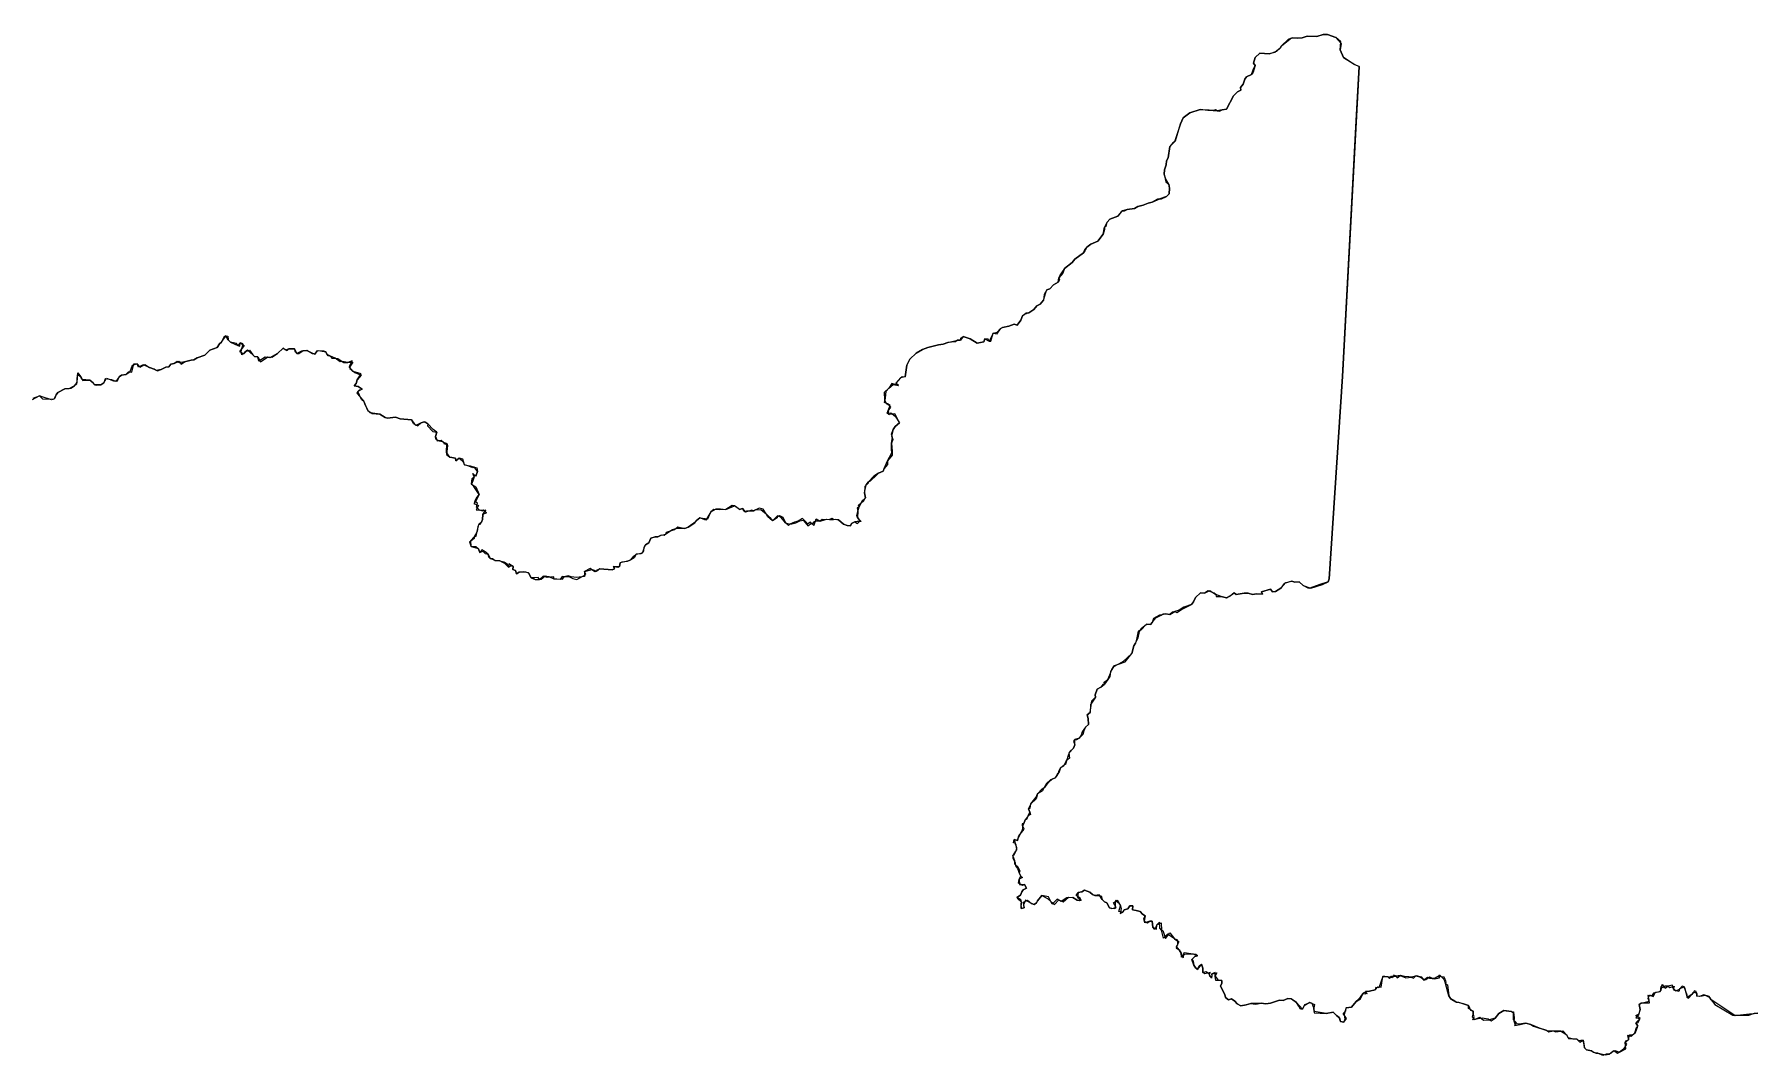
# Model space of a CAD drawing. Extents: x -74 to -34.8, y -33.8 to 5.3.
# Drawn here: x -54.734 to -53.365, y -18.04 to -17.228 of the extents above; entities that cross this region are included whole.
import ezdxf

# ---------------------------------------------------------------- set-up
doc = ezdxf.new("R2010")
doc.units = 0
doc.header["$LTSCALE"] = 2
doc.layers.add('UFEBRASIL', color=7, linetype='Continuous')

msp = doc.modelspace()

# ---------------------------------------------------------------- linework, layer by layer
at = {"layer": 'UFEBRASIL'}
for points in [[(-53.3629, -18.0067), (-53.3657, -18.007), (-53.3703, -18.0084), (-53.3759, -18.0085), (-53.3808, -18.0088), (-53.3834, -18.0069), (-53.3971, -17.9979), (-53.4, -17.9961), (-53.4014, -17.9934), (-53.4057, -17.992), (-53.4091, -17.9933), (-53.4113, -17.9932), (-53.4113, -17.9911), (-53.4139, -17.99), (-53.4154, -17.9918), (-53.419, -17.9942), (-53.4189, -17.9924), (-53.4213, -17.9858), (-53.4231, -17.9852), (-53.425, -17.9877), (-53.4256, -17.9893), (-53.428, -17.9888), (-53.4305, -17.9866), (-53.4307, -17.9843), (-53.4345, -17.9853), (-53.4364, -17.9851), (-53.4383, -17.9866), (-53.44, -17.9855), (-53.4406, -17.9893), (-53.4422, -17.99), (-53.4459, -17.9907), (-53.4475, -17.9931), (-53.4503, -17.9926), (-53.4496, -17.9962), (-53.4492, -17.9988), (-53.4555, -17.9986), (-53.4573, -17.9997), (-53.4565, -18.0038), (-53.458, -18.0087), (-53.46, -18.0105), (-53.4565, -18.0108), (-53.4599, -18.0143), (-53.4583, -18.0169), (-53.4596, -18.0184), (-53.4609, -18.0226), (-53.4637, -18.0252), (-53.4664, -18.0244), (-53.4658, -18.0278), (-53.4683, -18.0301), (-53.4673, -18.0314), (-53.4698, -18.0354), (-53.4728, -18.0376), (-53.4744, -18.0388), (-53.4774, -18.0366), (-53.4794, -18.0386), (-53.4811, -18.0393), (-53.4836, -18.0392), (-53.4861, -18.0404), (-53.4902, -18.0384), (-53.4915, -18.0384), (-53.4938, -18.0376), (-53.4952, -18.0366), (-53.4991, -18.0359), (-53.5006, -18.0343), (-53.5011, -18.0318), (-53.5019, -18.0281), (-53.5055, -18.0286), (-53.5069, -18.0274), (-53.5105, -18.0271), (-53.5138, -18.0263), (-53.5147, -18.0242), (-53.5197, -18.0209), (-53.5244, -18.021), (-53.5272, -18.021), (-53.5302, -18.0209), (-53.5308, -18.0205), (-53.5366, -18.0186), (-53.5429, -18.016), (-53.5433, -18.0158), (-53.5475, -18.0146), (-53.5527, -18.0154), (-53.5538, -18.0151), (-53.556, -18.0155), (-53.5567, -18.0131), (-53.5564, -18.0107), (-53.5566, -18.0075), (-53.5587, -18.0054), (-53.565, -18.0046), (-53.569, -18.0069), (-53.5719, -18.0107), (-53.5765, -18.0119), (-53.5774, -18.0115), (-53.5821, -18.0107), (-53.5854, -18.0111), (-53.5879, -18.0116), (-53.5897, -18.0119), (-53.5886, -18.0097), (-53.5893, -18.0073), (-53.5892, -18.005), (-53.5929, -18.003), (-53.5931, -18.0006), (-53.5971, -17.9992), (-53.6027, -17.998), (-53.6038, -17.997), (-53.6072, -17.9952), (-53.6087, -17.9929), (-53.6112, -17.983), (-53.6109, -17.9817), (-53.6125, -17.978), (-53.6168, -17.9775), (-53.6162, -17.9787), (-53.6202, -17.9797), (-53.6237, -17.9791), (-53.6257, -17.9783), (-53.6285, -17.9804), (-53.6298, -17.979), (-53.6318, -17.9781), (-53.6349, -17.9771), (-53.6386, -17.978), (-53.6406, -17.9777), (-53.644, -17.9776), (-53.6472, -17.9767), (-53.6473, -17.9766), (-53.6505, -17.9773), (-53.6524, -17.9765), (-53.6535, -17.9786), (-53.6573, -17.9778), (-53.6595, -17.9774), (-53.6612, -17.9775), (-53.6644, -17.9866), (-53.6667, -17.9863), (-53.6673, -17.9882), (-53.6717, -17.9891), (-53.6749, -17.9893), (-53.6749, -17.9915), (-53.6773, -17.9913), (-53.6805, -17.9958), (-53.6824, -17.9975), (-53.686, -18.002), (-53.6904, -18.0025), (-53.6914, -18.0057), (-53.6919, -18.0081), (-53.6915, -18.0114), (-53.6922, -18.0137), (-53.6948, -18.0133), (-53.6959, -18.0102), (-53.6981, -18.0085), (-53.7006, -18.0058), (-53.7064, -18.0069), (-53.7158, -18.0054), (-53.7162, -18.0023), (-53.7173, -17.999), (-53.7193, -17.9981), (-53.7239, -18.0009), (-53.7251, -18.0035), (-53.7268, -18.0035), (-53.7281, -18.0012), (-53.7299, -17.9981), (-53.7341, -17.9953), (-53.7367, -17.9949), (-53.7404, -17.9966), (-53.7435, -17.9962), (-53.7506, -17.9986), (-53.7544, -17.9992), (-53.7579, -17.9987), (-53.7641, -17.9991), (-53.7662, -17.9991), (-53.7698, -18.0001), (-53.7742, -18.0008), (-53.7771, -17.9992), (-53.779, -17.997), (-53.7817, -17.9953), (-53.7839, -17.996), (-53.7865, -17.9941), (-53.7868, -17.9918), (-53.7882, -17.9893), (-53.7903, -17.9848), (-53.7892, -17.9831), (-53.7893, -17.9808), (-53.794, -17.9807), (-53.7945, -17.9773), (-53.7947, -17.9743), (-53.7972, -17.9755), (-53.7975, -17.9788), (-53.7996, -17.9752), (-53.7982, -17.9742), (-53.8027, -17.9754), (-53.8044, -17.9742), (-53.8043, -17.971), (-53.8055, -17.9676), (-53.8078, -17.9705), (-53.8086, -17.9722), (-53.8101, -17.9709), (-53.8117, -17.9684), (-53.8132, -17.964), (-53.8107, -17.9615), (-53.8087, -17.961), (-53.8101, -17.9601), (-53.8141, -17.9597), (-53.8191, -17.9601), (-53.8215, -17.9621), (-53.8216, -17.9589), (-53.8232, -17.9564), (-53.8254, -17.9536), (-53.8243, -17.9522), (-53.8242, -17.9487), (-53.827, -17.9476), (-53.8324, -17.9439), (-53.8356, -17.9469), (-53.8374, -17.9406), (-53.8385, -17.939), (-53.8389, -17.9342), (-53.8409, -17.9365), (-53.8427, -17.94), (-53.8442, -17.9382), (-53.8447, -17.9336), (-53.8467, -17.9336), (-53.8505, -17.9347), (-53.8513, -17.9317), (-53.8504, -17.9292), (-53.8524, -17.9278), (-53.8542, -17.9258), (-53.8575, -17.9249), (-53.8605, -17.9246), (-53.8601, -17.9212), (-53.8626, -17.9213), (-53.864, -17.9237), (-53.8671, -17.9245), (-53.868, -17.9263), (-53.8713, -17.9259), (-53.8699, -17.9214), (-53.8707, -17.9197), (-53.8739, -17.9171), (-53.8741, -17.9202), (-53.8745, -17.9236), (-53.8769, -17.9235), (-53.8788, -17.9228), (-53.8809, -17.919), (-53.8827, -17.9181), (-53.8845, -17.9163), (-53.887, -17.9125), (-53.8903, -17.9132), (-53.8922, -17.9122), (-53.8942, -17.9105), (-53.8986, -17.9088), (-53.9007, -17.9102), (-53.9037, -17.9108), (-53.9041, -17.9144), (-53.9013, -17.9168), (-53.9025, -17.9173), (-53.9045, -17.9167), (-53.9078, -17.9146), (-53.9127, -17.9149), (-53.9171, -17.9179), (-53.9202, -17.916), (-53.9242, -17.92), (-53.9254, -17.9179), (-53.9272, -17.9142), (-53.9324, -17.9132), (-53.9359, -17.9172), (-53.9367, -17.919), (-53.9386, -17.9201), (-53.9407, -17.9193), (-53.9456, -17.9168), (-53.9472, -17.9204), (-53.9465, -17.9228), (-53.9489, -17.9234), (-53.9487, -17.9184), (-53.9491, -17.9166), (-53.9523, -17.9147), (-53.9496, -17.9129), (-53.9484, -17.9101), (-53.9474, -17.9085), (-53.9447, -17.9073), (-53.9462, -17.9043), (-53.9479, -17.9051), (-53.9511, -17.9032), (-53.9506, -17.9002), (-53.9493, -17.8977), (-53.9506, -17.8951), (-53.9497, -17.894), (-53.9513, -17.8906), (-53.9541, -17.8882), (-53.9541, -17.8855), (-53.9557, -17.8813), (-53.9544, -17.8806), (-53.9526, -17.8767), (-53.9523, -17.8752), (-53.9538, -17.8715), (-53.955, -17.8712), (-53.9544, -17.8686), (-53.9518, -17.8692), (-53.9508, -17.8655), (-53.9467, -17.8604), (-53.9476, -17.858), (-53.9468, -17.8557), (-53.9457, -17.853), (-53.9442, -17.8519), (-53.9435, -17.8498), (-53.942, -17.8469), (-53.943, -17.8442), (-53.9419, -17.8435), (-53.9412, -17.8402), (-53.937, -17.8348), (-53.9359, -17.8321), (-53.9325, -17.8284), (-53.9297, -17.8264), (-53.9272, -17.8233), (-53.9244, -17.8206), (-53.922, -17.8195), (-53.9208, -17.8184), (-53.919, -17.8156), (-53.919, -17.8142), (-53.9177, -17.8114), (-53.9148, -17.8091), (-53.9132, -17.808), (-53.9123, -17.8048), (-53.9115, -17.8023), (-53.9103, -17.7985), (-53.9074, -17.7959), (-53.9063, -17.7931), (-53.9063, -17.789), (-53.9047, -17.7889), (-53.9028, -17.788), (-53.8997, -17.7847), (-53.8988, -17.7817), (-53.8977, -17.7792), (-53.8955, -17.777), (-53.8956, -17.7723), (-53.8965, -17.7693), (-53.894, -17.7674), (-53.8929, -17.7602), (-53.8927, -17.7583), (-53.8897, -17.7554), (-53.89, -17.7534), (-53.8884, -17.749), (-53.8856, -17.7473), (-53.8827, -17.7449), (-53.8828, -17.7435), (-53.8799, -17.7413), (-53.8785, -17.7376), (-53.8769, -17.7333), (-53.8754, -17.7312), (-53.8748, -17.73), (-53.8716, -17.7291), (-53.8663, -17.7272), (-53.8609, -17.7207), (-53.8594, -17.7146), (-53.858, -17.7123), (-53.8558, -17.708), (-53.8547, -17.703), (-53.8535, -17.7008), (-53.8493, -17.6973), (-53.846, -17.6976), (-53.8448, -17.6959), (-53.8419, -17.6922), (-53.8376, -17.69), (-53.8361, -17.689), (-53.834, -17.6889), (-53.8307, -17.6895), (-53.8268, -17.6873), (-53.8251, -17.688), (-53.8213, -17.6856), (-53.8178, -17.6837), (-53.8134, -17.6815), (-53.8119, -17.6796), (-53.8102, -17.6761), (-53.8063, -17.6724), (-53.803, -17.6727), (-53.7988, -17.6705), (-53.7941, -17.6737), (-53.7938, -17.6752), (-53.7897, -17.6752), (-53.7855, -17.6764), (-53.7817, -17.6739), (-53.7795, -17.6724), (-53.7778, -17.6736), (-53.7716, -17.6725), (-53.7684, -17.6725), (-53.765, -17.6737), (-53.7618, -17.6732), (-53.757, -17.6735), (-53.7578, -17.6714), (-53.7505, -17.6694), (-53.749, -17.6715), (-53.7467, -17.6713), (-53.7424, -17.6686), (-53.7384, -17.6642), (-53.7337, -17.663), (-53.7312, -17.6639), (-53.7278, -17.6636), (-53.7245, -17.6665), (-53.7185, -17.6686), (-53.7093, -17.6656), (-53.7046, -17.6635), (-53.7039, -17.6613), (-53.6934, -17.5002), (-53.6821, -17.2918), (-53.6801, -17.2536), (-53.684, -17.252), (-53.6925, -17.2465), (-53.6951, -17.2404), (-53.6945, -17.234), (-53.6985, -17.2307), (-53.7051, -17.2282), (-53.7087, -17.2282), (-53.7137, -17.2298), (-53.7213, -17.2295), (-53.7255, -17.2308), (-53.7292, -17.2312), (-53.7332, -17.2309), (-53.7365, -17.2322), (-53.7417, -17.2372), (-53.7429, -17.2391), (-53.747, -17.2426), (-53.7516, -17.2436), (-53.7591, -17.2431), (-53.7628, -17.2466), (-53.764, -17.2511), (-53.7627, -17.2529), (-53.7643, -17.2583), (-53.7657, -17.2601), (-53.7696, -17.2619), (-53.7711, -17.2637), (-53.7722, -17.2676), (-53.7745, -17.2705), (-53.7741, -17.2726), (-53.7767, -17.2738), (-53.7799, -17.2771), (-53.7857, -17.2875), (-53.789, -17.2882), (-53.793, -17.2889), (-53.7944, -17.2882), (-53.7963, -17.2886), (-53.8005, -17.2887), (-53.8066, -17.288), (-53.8147, -17.2904), (-53.8201, -17.2946), (-53.8221, -17.2992), (-53.827, -17.3137), (-53.8284, -17.3145), (-53.8307, -17.3173), (-53.8319, -17.3264), (-53.8333, -17.3286), (-53.8337, -17.332), (-53.835, -17.3358), (-53.8352, -17.3392), (-53.8338, -17.3453), (-53.8315, -17.3472), (-53.831, -17.3504), (-53.8313, -17.355), (-53.8333, -17.3571), (-53.8387, -17.3588), (-53.8404, -17.3591), (-53.8447, -17.3617), (-53.848, -17.3624), (-53.8518, -17.3641), (-53.8561, -17.365), (-53.8589, -17.3666), (-53.8647, -17.3673), (-53.8684, -17.3684), (-53.8694, -17.3692), (-53.872, -17.3727), (-53.8784, -17.3752), (-53.8806, -17.3776), (-53.8827, -17.3816), (-53.8827, -17.3834), (-53.8836, -17.3871), (-53.888, -17.3926), (-53.8935, -17.395), (-53.8967, -17.3973), (-53.8982, -17.4002), (-53.8994, -17.402), (-53.9063, -17.407), (-53.9085, -17.4095), (-53.9146, -17.4144), (-53.9158, -17.418), (-53.9189, -17.4218), (-53.9184, -17.4233), (-53.9195, -17.4252), (-53.9232, -17.4274), (-53.9261, -17.4306), (-53.9286, -17.4312), (-53.9306, -17.4349), (-53.9311, -17.4395), (-53.9338, -17.4426), (-53.9366, -17.444), (-53.939, -17.447), (-53.9429, -17.4495), (-53.9459, -17.4506), (-53.9479, -17.4521), (-53.9493, -17.4554), (-53.9522, -17.4593), (-53.9545, -17.4586), (-53.9589, -17.4603), (-53.9639, -17.4613), (-53.9658, -17.4624), (-53.9685, -17.4665), (-53.9713, -17.4658), (-53.9745, -17.4722), (-53.9753, -17.4706), (-53.9778, -17.4703), (-53.9788, -17.4728), (-53.9841, -17.4738), (-53.9895, -17.4702), (-53.995, -17.4684), (-53.9972, -17.4714), (-53.9997, -17.4713), (-54.0011, -17.4726), (-54.0074, -17.4732), (-54.0109, -17.4745), (-54.0147, -17.475), (-54.0233, -17.4771), (-54.0274, -17.4788), (-54.0325, -17.4818), (-54.0376, -17.4864), (-54.0399, -17.4913), (-54.0412, -17.5005), (-54.045, -17.5013), (-54.0487, -17.5055), (-54.0466, -17.5074), (-54.052, -17.5057), (-54.0542, -17.5094), (-54.0581, -17.5131), (-54.0576, -17.5188), (-54.0565, -17.5217), (-54.0546, -17.5229), (-54.053, -17.5246), (-54.0549, -17.5273), (-54.0542, -17.5304), (-54.0528, -17.5291), (-54.0491, -17.5318), (-54.0459, -17.5372), (-54.0492, -17.5401), (-54.0508, -17.5425), (-54.0522, -17.5475), (-54.0512, -17.5503), (-54.0522, -17.5532), (-54.0515, -17.5599), (-54.0516, -17.5628), (-54.0552, -17.5672), (-54.0553, -17.5703), (-54.0579, -17.5735), (-54.0589, -17.5756), (-54.0624, -17.5771), (-54.0662, -17.5795), (-54.0705, -17.584), (-54.0707, -17.5852), (-54.0733, -17.5878), (-54.0735, -17.5928), (-54.0727, -17.5968), (-54.0758, -17.5993), (-54.0778, -17.6039), (-54.0794, -17.6047), (-54.0788, -17.6075), (-54.0791, -17.6123), (-54.0782, -17.6137), (-54.0764, -17.6157), (-54.0794, -17.6157), (-54.0814, -17.6159), (-54.0839, -17.6172), (-54.0847, -17.619), (-54.0875, -17.6187), (-54.0902, -17.6177), (-54.0942, -17.6143), (-54.0982, -17.6141), (-54.0995, -17.6131), (-54.1015, -17.6141), (-54.1054, -17.6142), (-54.1072, -17.6141), (-54.1088, -17.6152), (-54.1125, -17.6153), (-54.1143, -17.616), (-54.1155, -17.6181), (-54.1167, -17.616), (-54.1194, -17.6181), (-54.1195, -17.6166), (-54.1229, -17.6132), (-54.1263, -17.6153), (-54.1293, -17.616), (-54.1331, -17.6176), (-54.1342, -17.6187), (-54.1365, -17.6166), (-54.14, -17.6125), (-54.1428, -17.6111), (-54.1431, -17.6127), (-54.1467, -17.615), (-54.1507, -17.6116), (-54.1519, -17.6095), (-54.1542, -17.6059), (-54.1574, -17.605), (-54.162, -17.6072), (-54.1634, -17.6065), (-54.1682, -17.6082), (-54.1697, -17.6074), (-54.1707, -17.6052), (-54.1732, -17.606), (-54.177, -17.6031), (-54.1788, -17.6029), (-54.184, -17.6061), (-54.1891, -17.6064), (-54.1934, -17.6061), (-54.1958, -17.608), (-54.1998, -17.6146), (-54.2047, -17.6128), (-54.2074, -17.6148), (-54.2103, -17.6175), (-54.214, -17.6202), (-54.2167, -17.6212), (-54.2232, -17.6211), (-54.2263, -17.6221), (-54.2317, -17.6257), (-54.2329, -17.6268), (-54.2353, -17.6265), (-54.238, -17.6278), (-54.2401, -17.6279), (-54.2437, -17.6289), (-54.2453, -17.6325), (-54.2478, -17.6342), (-54.249, -17.636), (-54.2504, -17.6405), (-54.2517, -17.6412), (-54.2552, -17.6415), (-54.2568, -17.6445), (-54.2595, -17.646), (-54.2623, -17.6472), (-54.2681, -17.6484), (-54.2686, -17.6513), (-54.2699, -17.6521), (-54.2737, -17.6515), (-54.2726, -17.6533), (-54.2745, -17.654), (-54.2843, -17.6533), (-54.2865, -17.6552), (-54.2883, -17.6557), (-54.292, -17.653), (-54.2963, -17.6554), (-54.2965, -17.6592), (-54.3028, -17.66), (-54.3071, -17.6597), (-54.3093, -17.6588), (-54.3127, -17.6595), (-54.3141, -17.6593), (-54.3157, -17.6616), (-54.3209, -17.6611), (-54.3209, -17.6595), (-54.3262, -17.66), (-54.3294, -17.6591), (-54.3322, -17.6617), (-54.3332, -17.6602), (-54.336, -17.6605), (-54.3388, -17.6605), (-54.3409, -17.6565), (-54.345, -17.6557), (-54.3484, -17.656), (-54.3506, -17.6571), (-54.3514, -17.6545), (-54.3535, -17.6537), (-54.3531, -17.6514), (-54.3565, -17.6492), (-54.3569, -17.6518), (-54.3598, -17.6491), (-54.3619, -17.6479), (-54.3637, -17.647), (-54.3676, -17.6466), (-54.3716, -17.6451), (-54.3725, -17.644), (-54.3731, -17.6417), (-54.3754, -17.6397), (-54.3781, -17.6382), (-54.3796, -17.6402), (-54.3808, -17.6373), (-54.3845, -17.6362), (-54.3867, -17.6354), (-54.3868, -17.6307), (-54.3842, -17.6277), (-54.3827, -17.6273), (-54.3817, -17.6235), (-54.3804, -17.6181), (-54.3794, -17.6177), (-54.3784, -17.616), (-54.3776, -17.6139), (-54.3773, -17.61), (-54.3748, -17.6067), (-54.3771, -17.6074), (-54.3801, -17.6065), (-54.3823, -17.6043), (-54.3815, -17.601), (-54.3838, -17.5998), (-54.3826, -17.5973), (-54.3802, -17.5942), (-54.3845, -17.5877), (-54.3863, -17.586), (-54.3859, -17.5814), (-54.3841, -17.5801), (-54.3854, -17.5774), (-54.3828, -17.5794), (-54.3815, -17.5757), (-54.3839, -17.5725), (-54.3853, -17.5729), (-54.3892, -17.5714), (-54.392, -17.5706), (-54.3931, -17.566), (-54.3962, -17.5652), (-54.3989, -17.5674), (-54.399, -17.5653), (-54.4037, -17.5645), (-54.4063, -17.5606), (-54.4059, -17.5536), (-54.4076, -17.5543), (-54.4086, -17.5525), (-54.4118, -17.5518), (-54.4146, -17.5501), (-54.4149, -17.5481), (-54.414, -17.5446), (-54.4169, -17.5425), (-54.4211, -17.5378), (-54.4232, -17.5365), (-54.424, -17.5364), (-54.4263, -17.537), (-54.4305, -17.5391), (-54.4324, -17.5377), (-54.4341, -17.5348), (-54.4431, -17.534), (-54.4468, -17.5325), (-54.4531, -17.5335), (-54.4551, -17.5328), (-54.4593, -17.5302), (-54.4669, -17.5291), (-54.4687, -17.5272), (-54.4717, -17.5203), (-54.4739, -17.5185), (-54.4769, -17.5121), (-54.4755, -17.5108), (-54.4734, -17.5103), (-54.4764, -17.5081), (-54.4796, -17.5078), (-54.478, -17.5058), (-54.4772, -17.5028), (-54.4742, -17.498), (-54.4805, -17.4964), (-54.4834, -17.4927), (-54.4831, -17.4914), (-54.4813, -17.4877), (-54.4847, -17.4891), (-54.4892, -17.4884), (-54.4909, -17.4886), (-54.4947, -17.4856), (-54.4985, -17.4842), (-54.5004, -17.4839), (-54.5023, -17.4807), (-54.5038, -17.4801), (-54.5092, -17.4799), (-54.511, -17.4826), (-54.5129, -17.4822), (-54.5174, -17.4797), (-54.5217, -17.48), (-54.5252, -17.482), (-54.5264, -17.481), (-54.5272, -17.4783), (-54.5316, -17.4783), (-54.5343, -17.4794), (-54.5363, -17.4776), (-54.5407, -17.4819), (-54.5467, -17.4854), (-54.5505, -17.485), (-54.5556, -17.488), (-54.5564, -17.4847), (-54.5589, -17.4844), (-54.5604, -17.483), (-54.5645, -17.4792), (-54.5668, -17.4808), (-54.569, -17.483), (-54.5697, -17.4801), (-54.568, -17.4743), (-54.5703, -17.4734), (-54.5723, -17.4756), (-54.5733, -17.474), (-54.578, -17.4729), (-54.58, -17.471), (-54.5817, -17.468), (-54.5833, -17.469), (-54.5853, -17.4729), (-54.5869, -17.4742), (-54.5886, -17.4771), (-54.5945, -17.4793), (-54.5986, -17.4832), (-54.6047, -17.4854), (-54.6074, -17.4871), (-54.6095, -17.4873), (-54.6146, -17.4886), (-54.6186, -17.4894), (-54.6206, -17.4882), (-54.6228, -17.4898), (-54.6256, -17.4905), (-54.6272, -17.4925), (-54.6295, -17.4927), (-54.6334, -17.4948), (-54.6373, -17.4956), (-54.6389, -17.4943), (-54.6425, -17.4931), (-54.6477, -17.4911), (-54.6514, -17.4928), (-54.6524, -17.4902), (-54.6564, -17.4914), (-54.6581, -17.4965), (-54.6596, -17.4969), (-54.6615, -17.4987), (-54.6648, -17.4993), (-54.6667, -17.5006), (-54.6694, -17.5042), (-54.6724, -17.5028), (-54.6779, -17.5022), (-54.6788, -17.5054), (-54.6813, -17.5069), (-54.6861, -17.5069), (-54.6873, -17.5054), (-54.6901, -17.5032), (-54.6965, -17.5026), (-54.6972, -17.5006), (-54.7002, -17.4988), (-54.7006, -17.5063), (-54.7021, -17.5077), (-54.7067, -17.51), (-54.7099, -17.51), (-54.7155, -17.5131), (-54.7169, -17.5148), (-54.7188, -17.5184), (-54.7205, -17.5187), (-54.7279, -17.5164), (-54.7301, -17.5155), (-54.7359, -17.5188)], [(-54.735, -17.5176), (-54.7301, -17.5155), (-54.7278, -17.518), (-54.7188, -17.5184), (-54.7176, -17.5171), (-54.7169, -17.5148), (-54.7155, -17.5131), (-54.7099, -17.51), (-54.7051, -17.5095), (-54.7021, -17.5077), (-54.7002, -17.505), (-54.6997, -17.4974), (-54.6972, -17.5006), (-54.6955, -17.5035), (-54.6901, -17.5032), (-54.6861, -17.5069), (-54.6847, -17.5072), (-54.6813, -17.5069), (-54.6788, -17.5054), (-54.6768, -17.5015), (-54.6713, -17.5038), (-54.6679, -17.5036), (-54.6667, -17.5006), (-54.6648, -17.4993), (-54.6615, -17.4987), (-54.6581, -17.4965), (-54.6567, -17.4969), (-54.655, -17.4902), (-54.6524, -17.4902), (-54.6501, -17.4929), (-54.6463, -17.4906), (-54.6425, -17.4931), (-54.6389, -17.4943), (-54.6361, -17.4957), (-54.6334, -17.4948), (-54.6295, -17.4927), (-54.6272, -17.4925), (-54.6256, -17.4905), (-54.6228, -17.4898), (-54.619, -17.4881), (-54.6173, -17.4904), (-54.6146, -17.4886), (-54.6095, -17.4873), (-54.6074, -17.4871), (-54.6047, -17.4854), (-54.5986, -17.4832), (-54.5945, -17.4793), (-54.5886, -17.4771), (-54.5869, -17.4742), (-54.5853, -17.4729), (-54.5817, -17.468), (-54.5803, -17.4682), (-54.58, -17.471), (-54.578, -17.4729), (-54.5723, -17.4756), (-54.5706, -17.476), (-54.5703, -17.4734), (-54.5673, -17.4756), (-54.571, -17.4804), (-54.5674, -17.4821), (-54.5654, -17.4802), (-54.563, -17.4792), (-54.5604, -17.483), (-54.5589, -17.4844), (-54.5564, -17.4847), (-54.5542, -17.4887), (-54.5485, -17.4846), (-54.5451, -17.4848), (-54.5407, -17.4819), (-54.5363, -17.4776), (-54.5331, -17.4797), (-54.5316, -17.4783), (-54.5272, -17.4783), (-54.5252, -17.482), (-54.5238, -17.4819), (-54.5204, -17.4796), (-54.5174, -17.4797), (-54.511, -17.4826), (-54.5092, -17.4799), (-54.508, -17.4795), (-54.5023, -17.4807), (-54.5018, -17.4821), (-54.4985, -17.4842), (-54.4976, -17.4857), (-54.4928, -17.486), (-54.4892, -17.4884), (-54.4878, -17.489), (-54.4847, -17.4891), (-54.4808, -17.4888), (-54.4834, -17.4927), (-54.4831, -17.494), (-54.4792, -17.497), (-54.4742, -17.4993), (-54.4772, -17.5028), (-54.478, -17.5058), (-54.4796, -17.5078), (-54.4764, -17.5081), (-54.4734, -17.5103), (-54.4769, -17.5121), (-54.4776, -17.5135), (-54.4724, -17.5193), (-54.4714, -17.5218), (-54.4687, -17.5272), (-54.4654, -17.5298), (-54.4593, -17.5302), (-54.4551, -17.5328), (-54.4531, -17.5335), (-54.4468, -17.5325), (-54.4431, -17.534), (-54.4341, -17.5348), (-54.4318, -17.5381), (-54.429, -17.5394), (-54.4263, -17.537), (-54.424, -17.5364), (-54.4211, -17.5378), (-54.4214, -17.5394), (-54.4172, -17.5441), (-54.414, -17.5446), (-54.4149, -17.5481), (-54.4137, -17.5515), (-54.4106, -17.5509), (-54.4086, -17.5525), (-54.4059, -17.5536), (-54.4054, -17.5552), (-54.4061, -17.5622), (-54.4037, -17.5645), (-54.399, -17.5653), (-54.3989, -17.5674), (-54.3962, -17.5652), (-54.3936, -17.5674), (-54.392, -17.5706), (-54.3874, -17.5714), (-54.3839, -17.5725), (-54.3822, -17.5728), (-54.3815, -17.5757), (-54.3828, -17.5794), (-54.3854, -17.5774), (-54.3841, -17.5801), (-54.3852, -17.5832), (-54.3863, -17.586), (-54.3828, -17.5881), (-54.3802, -17.5942), (-54.3826, -17.599), (-54.3846, -17.6014), (-54.3808, -17.6029), (-54.3826, -17.6062), (-54.3801, -17.6065), (-54.3767, -17.6062), (-54.3744, -17.6086), (-54.3773, -17.61), (-54.3776, -17.6139), (-54.3784, -17.616), (-54.3804, -17.6181), (-54.3814, -17.6195), (-54.3817, -17.6235), (-54.3842, -17.6277), (-54.3841, -17.6292), (-54.3878, -17.6319), (-54.3867, -17.6354), (-54.3828, -17.6356), (-54.3808, -17.6373), (-54.3796, -17.6402), (-54.3773, -17.6392), (-54.3755, -17.641), (-54.3731, -17.6417), (-54.3716, -17.6451), (-54.3697, -17.6451), (-54.3676, -17.6466), (-54.3637, -17.647), (-54.3606, -17.6477), (-54.3581, -17.6491), (-54.3569, -17.6518), (-54.3551, -17.6505), (-54.3531, -17.6514), (-54.3535, -17.6537), (-54.3514, -17.6545), (-54.3506, -17.6571), (-54.3484, -17.656), (-54.3434, -17.6556), (-54.3409, -17.6565), (-54.3388, -17.6605), (-54.3356, -17.6617), (-54.3322, -17.6617), (-54.3309, -17.6615), (-54.3278, -17.6588), (-54.3249, -17.6592), (-54.3209, -17.6611), (-54.319, -17.6611), (-54.314, -17.6614), (-54.3127, -17.6595), (-54.3108, -17.6594), (-54.3083, -17.6597), (-54.3056, -17.661), (-54.3024, -17.6617), (-54.2953, -17.6577), (-54.2963, -17.6554), (-54.2903, -17.6538), (-54.2865, -17.6552), (-54.2863, -17.654), (-54.2843, -17.6533), (-54.2745, -17.654), (-54.2726, -17.6533), (-54.2724, -17.6513), (-54.2686, -17.6513), (-54.2681, -17.6484), (-54.2665, -17.6477), (-54.2623, -17.6472), (-54.2595, -17.646), (-54.2572, -17.6431), (-54.2552, -17.6415), (-54.2504, -17.6405), (-54.2492, -17.6389), (-54.249, -17.636), (-54.2478, -17.6342), (-54.2453, -17.6325), (-54.2437, -17.6289), (-54.2401, -17.6279), (-54.238, -17.6278), (-54.2353, -17.6265), (-54.2317, -17.6257), (-54.2311, -17.6242), (-54.2247, -17.6219), (-54.2222, -17.6199), (-54.2167, -17.6212), (-54.214, -17.6202), (-54.2085, -17.6167), (-54.2074, -17.6148), (-54.2047, -17.6128), (-54.1983, -17.6134), (-54.1958, -17.608), (-54.1916, -17.6056), (-54.1881, -17.6054), (-54.184, -17.6061), (-54.177, -17.6031), (-54.1754, -17.6039), (-54.1732, -17.606), (-54.1707, -17.6052), (-54.1682, -17.6082), (-54.1672, -17.607), (-54.162, -17.6072), (-54.1607, -17.6062), (-54.1561, -17.606), (-54.1545, -17.6073), (-54.1519, -17.6095), (-54.1489, -17.6123), (-54.1467, -17.615), (-54.1428, -17.6111), (-54.1413, -17.6107), (-54.1387, -17.6122), (-54.1365, -17.6166), (-54.1331, -17.6176), (-54.1314, -17.6174), (-54.1283, -17.6167), (-54.1251, -17.6151), (-54.1225, -17.6146), (-54.1194, -17.6181), (-54.1186, -17.6191), (-54.1157, -17.6168), (-54.1139, -17.6188), (-54.1125, -17.6153), (-54.112, -17.6135), (-54.1088, -17.6152), (-54.1054, -17.6142), (-54.1039, -17.6137), (-54.1015, -17.6141), (-54.0982, -17.6141), (-54.0969, -17.6136), (-54.0942, -17.6143), (-54.0902, -17.6177), (-54.0875, -17.6187), (-54.0847, -17.619), (-54.0839, -17.6172), (-54.0814, -17.6159), (-54.0793, -17.6172), (-54.077, -17.615), (-54.0791, -17.6123), (-54.0798, -17.6109), (-54.0788, -17.6075), (-54.0778, -17.6039), (-54.0784, -17.6026), (-54.0741, -17.5989), (-54.0727, -17.5968), (-54.0735, -17.5928), (-54.0724, -17.5865), (-54.0705, -17.584), (-54.0688, -17.5832), (-54.0644, -17.5789), (-54.0624, -17.5771), (-54.0589, -17.5756), (-54.0579, -17.5735), (-54.0561, -17.5691), (-54.0552, -17.5672), (-54.0519, -17.561), (-54.0522, -17.5582), (-54.0522, -17.5532), (-54.0513, -17.5489), (-54.0521, -17.5462), (-54.0508, -17.5425), (-54.0492, -17.5401), (-54.0459, -17.5372), (-54.0494, -17.5299), (-54.0542, -17.5304), (-54.0555, -17.5293), (-54.0549, -17.5273), (-54.0532, -17.5232), (-54.0553, -17.5219), (-54.0578, -17.5208), (-54.057, -17.5176), (-54.0565, -17.512), (-54.0542, -17.5094), (-54.0508, -17.5067), (-54.0466, -17.5074), (-54.0487, -17.5055), (-54.0436, -17.5002), (-54.0412, -17.5005), (-54.0399, -17.4913), (-54.0376, -17.4864), (-54.0325, -17.4818), (-54.0274, -17.4788), (-54.0233, -17.4771), (-54.0147, -17.475), (-54.0109, -17.4745), (-54.0074, -17.4732), (-53.9997, -17.4713), (-53.9972, -17.4714), (-53.9969, -17.4697), (-53.995, -17.4684), (-53.9895, -17.4702), (-53.9841, -17.4738), (-53.9788, -17.4728), (-53.9778, -17.4703), (-53.9745, -17.4722), (-53.9731, -17.4722), (-53.9713, -17.4658), (-53.9681, -17.4649), (-53.9658, -17.4624), (-53.9639, -17.4613), (-53.9589, -17.4603), (-53.9545, -17.4586), (-53.9522, -17.4593), (-53.9493, -17.4554), (-53.9479, -17.4521), (-53.9451, -17.4495), (-53.9429, -17.4495), (-53.939, -17.447), (-53.9366, -17.444), (-53.9338, -17.4426), (-53.9311, -17.4395), (-53.9294, -17.4334), (-53.9286, -17.4312), (-53.9261, -17.4306), (-53.9232, -17.4274), (-53.9195, -17.4252), (-53.9189, -17.4218), (-53.9182, -17.4201), (-53.9156, -17.4162), (-53.9146, -17.4144), (-53.9085, -17.4095), (-53.9063, -17.407), (-53.8994, -17.402), (-53.898, -17.3988), (-53.8967, -17.3973), (-53.8935, -17.395), (-53.888, -17.3926), (-53.8836, -17.3871), (-53.8827, -17.3816), (-53.8813, -17.3804), (-53.8806, -17.3776), (-53.8784, -17.3752), (-53.872, -17.3727), (-53.8684, -17.3684), (-53.8668, -17.3685), (-53.8647, -17.3673), (-53.8589, -17.3666), (-53.8561, -17.365), (-53.8518, -17.3641), (-53.848, -17.3624), (-53.8447, -17.3617), (-53.8387, -17.3588), (-53.8374, -17.359), (-53.8333, -17.3571), (-53.8313, -17.355), (-53.831, -17.3504), (-53.8315, -17.3472), (-53.8339, -17.3433), (-53.8352, -17.3392), (-53.835, -17.3358), (-53.8337, -17.332), (-53.8333, -17.3286), (-53.8319, -17.3264), (-53.8307, -17.3173), (-53.827, -17.3137), (-53.8261, -17.3127), (-53.8221, -17.2992), (-53.8201, -17.2946), (-53.8147, -17.2904), (-53.8066, -17.288), (-53.7994, -17.2882), (-53.7963, -17.2886), (-53.793, -17.2889), (-53.7911, -17.2891), (-53.789, -17.2882), (-53.7857, -17.2875), (-53.7799, -17.2771), (-53.7767, -17.2738), (-53.7741, -17.2726), (-53.7745, -17.2705), (-53.7722, -17.2676), (-53.7711, -17.2637), (-53.7696, -17.2619), (-53.7657, -17.2601), (-53.7644, -17.2563), (-53.7627, -17.2529), (-53.764, -17.2511), (-53.7628, -17.2465), (-53.7591, -17.2431), (-53.7516, -17.2436), (-53.7454, -17.2416), (-53.7429, -17.2391), (-53.7417, -17.2372), (-53.7349, -17.2316), (-53.7332, -17.2309), (-53.7292, -17.2312), (-53.7255, -17.2308), (-53.7213, -17.2295), (-53.7137, -17.2298), (-53.7087, -17.2282), (-53.7051, -17.2282), (-53.6985, -17.2307), (-53.6943, -17.2353), (-53.6951, -17.2404), (-53.6925, -17.2465), (-53.6835, -17.2522), (-53.6801, -17.2536), (-53.6934, -17.5002), (-53.7039, -17.6613), (-53.7046, -17.6635), (-53.7112, -17.6658), (-53.72, -17.6688), (-53.7245, -17.6665), (-53.7278, -17.6636), (-53.7312, -17.6639), (-53.7337, -17.663), (-53.7398, -17.665), (-53.7424, -17.6686), (-53.7467, -17.6713), (-53.749, -17.6715), (-53.7505, -17.6694), (-53.7578, -17.6714), (-53.757, -17.6735), (-53.7618, -17.6732), (-53.765, -17.6737), (-53.7684, -17.6725), (-53.7716, -17.6725), (-53.7778, -17.6736), (-53.7795, -17.6724), (-53.7826, -17.6749), (-53.7855, -17.6764), (-53.7897, -17.6752), (-53.7941, -17.6737), (-53.7954, -17.6725), (-53.8002, -17.6708), (-53.803, -17.6727), (-53.8063, -17.6724), (-53.8102, -17.6761), (-53.8119, -17.6796), (-53.8134, -17.6815), (-53.8194, -17.6837), (-53.8232, -17.6861), (-53.8268, -17.6873), (-53.8285, -17.6876), (-53.8307, -17.6895), (-53.834, -17.6889), (-53.8376, -17.69), (-53.8389, -17.6901), (-53.8437, -17.6927), (-53.8448, -17.6959), (-53.846, -17.6976), (-53.8493, -17.6973), (-53.8538, -17.7021), (-53.8559, -17.7027), (-53.857, -17.7081), (-53.858, -17.7123), (-53.8594, -17.7146), (-53.8609, -17.7207), (-53.8677, -17.727), (-53.8716, -17.7291), (-53.8754, -17.7312), (-53.8769, -17.7333), (-53.8778, -17.7348), (-53.8784, -17.7389), (-53.8799, -17.7413), (-53.8827, -17.7449), (-53.8841, -17.7452), (-53.8856, -17.7473), (-53.8884, -17.749), (-53.89, -17.7534), (-53.8897, -17.7554), (-53.8929, -17.7602), (-53.8938, -17.7611), (-53.894, -17.7674), (-53.8965, -17.7693), (-53.8956, -17.7723), (-53.8955, -17.777), (-53.8977, -17.7792), (-53.9003, -17.7829), (-53.9012, -17.7855), (-53.9028, -17.788), (-53.9063, -17.789), (-53.9073, -17.7903), (-53.9063, -17.7931), (-53.9074, -17.7959), (-53.9111, -17.7999), (-53.9104, -17.8039), (-53.9131, -17.8059), (-53.9148, -17.8091), (-53.9154, -17.8102), (-53.9177, -17.8114), (-53.919, -17.8156), (-53.92, -17.8164), (-53.922, -17.8195), (-53.9244, -17.8206), (-53.9256, -17.8211), (-53.9288, -17.8239), (-53.931, -17.8278), (-53.9321, -17.8299), (-53.9359, -17.8321), (-53.9369, -17.8363), (-53.9412, -17.8402), (-53.943, -17.8442), (-53.942, -17.8469), (-53.9416, -17.8486), (-53.9435, -17.8498), (-53.9457, -17.853), (-53.9468, -17.8557), (-53.9482, -17.8561), (-53.9478, -17.8594), (-53.9483, -17.8616), (-53.9513, -17.8672), (-53.9518, -17.8692), (-53.9544, -17.8686), (-53.9538, -17.8715), (-53.9531, -17.8725), (-53.9526, -17.8767), (-53.9534, -17.8778), (-53.9557, -17.8813), (-53.9557, -17.883), (-53.9537, -17.887), (-53.9536, -17.8895), (-53.9519, -17.8917), (-53.9506, -17.8951), (-53.9493, -17.8977), (-53.9478, -17.8988), (-53.9506, -17.9002), (-53.9502, -17.9043), (-53.9462, -17.9043), (-53.9447, -17.9073), (-53.9474, -17.9085), (-53.9484, -17.9101), (-53.9496, -17.9129), (-53.9523, -17.9147), (-53.9517, -17.9158), (-53.9487, -17.9184), (-53.9492, -17.9198), (-53.9489, -17.9234), (-53.9465, -17.9228), (-53.947, -17.9184), (-53.944, -17.9167), (-53.9407, -17.9193), (-53.9386, -17.9201), (-53.9367, -17.919), (-53.9359, -17.9172), (-53.9324, -17.9132), (-53.928, -17.9155), (-53.9254, -17.9179), (-53.9224, -17.9202), (-53.9189, -17.9164), (-53.9155, -17.9182), (-53.9113, -17.9143), (-53.9078, -17.9146), (-53.9045, -17.9167), (-53.9013, -17.9168), (-53.9019, -17.9151), (-53.9051, -17.9131), (-53.9037, -17.9108), (-53.9007, -17.9102), (-53.8986, -17.9088), (-53.8942, -17.9105), (-53.8922, -17.9122), (-53.8903, -17.9132), (-53.8854, -17.9133), (-53.8845, -17.9163), (-53.8827, -17.9181), (-53.8809, -17.919), (-53.8788, -17.9228), (-53.8769, -17.9235), (-53.8733, -17.9225), (-53.8755, -17.9188), (-53.8727, -17.9169), (-53.8699, -17.9214), (-53.8694, -17.9233), (-53.8702, -17.9274), (-53.868, -17.9263), (-53.8671, -17.9245), (-53.864, -17.9237), (-53.8626, -17.9213), (-53.8601, -17.9212), (-53.8605, -17.9246), (-53.8575, -17.9249), (-53.8542, -17.9258), (-53.8524, -17.9278), (-53.8504, -17.9292), (-53.8512, -17.9335), (-53.8488, -17.9348), (-53.8467, -17.9336), (-53.8447, -17.9336), (-53.8442, -17.9382), (-53.8414, -17.9398), (-53.8409, -17.9365), (-53.8376, -17.9347), (-53.8374, -17.9406), (-53.8362, -17.941), (-53.834, -17.9474), (-53.8308, -17.9428), (-53.827, -17.9476), (-53.8236, -17.95), (-53.8254, -17.9536), (-53.8255, -17.955), (-53.8232, -17.9564), (-53.8216, -17.9589), (-53.8201, -17.9626), (-53.8192, -17.9584), (-53.8122, -17.9595), (-53.8087, -17.961), (-53.8107, -17.9615), (-53.8132, -17.964), (-53.812, -17.9654), (-53.8117, -17.9684), (-53.8101, -17.9709), (-53.8078, -17.9705), (-53.8073, -17.969), (-53.8055, -17.9676), (-53.8043, -17.971), (-53.8044, -17.9742), (-53.8018, -17.9736), (-53.7996, -17.9752), (-53.7992, -17.9771), (-53.7969, -17.9775), (-53.7972, -17.9755), (-53.7932, -17.9747), (-53.7945, -17.9773), (-53.7922, -17.9804), (-53.7893, -17.9808), (-53.7892, -17.9831), (-53.7903, -17.9848), (-53.7882, -17.9893), (-53.7868, -17.9918), (-53.7865, -17.9941), (-53.7839, -17.996), (-53.7817, -17.9953), (-53.779, -17.997), (-53.7771, -17.9992), (-53.7742, -18.0008), (-53.7698, -18.0001), (-53.7662, -17.9991), (-53.7625, -17.9996), (-53.7579, -17.9987), (-53.7544, -17.9992), (-53.7506, -17.9986), (-53.7435, -17.9962), (-53.7404, -17.9966), (-53.7367, -17.9949), (-53.7338, -17.9953), (-53.7299, -17.9981), (-53.7251, -18.0035), (-53.7239, -18.0009), (-53.7232, -17.9999), (-53.7193, -17.9981), (-53.7156, -17.9998), (-53.7162, -18.0023), (-53.7157, -18.0063), (-53.7064, -18.0069), (-53.7006, -18.0058), (-53.6981, -18.0085), (-53.6957, -18.0103), (-53.6948, -18.0133), (-53.6922, -18.0137), (-53.69, -18.0108), (-53.6927, -18.0069), (-53.6905, -18.0048), (-53.6904, -18.0025), (-53.686, -18.002), (-53.6824, -17.9975), (-53.679, -17.9953), (-53.6764, -17.9899), (-53.6737, -17.9911), (-53.6749, -17.9893), (-53.6717, -17.9891), (-53.6673, -17.9882), (-53.6652, -17.9857), (-53.6625, -17.986), (-53.6612, -17.9775), (-53.6573, -17.9778), (-53.6559, -17.9792), (-53.6542, -17.9772), (-53.6505, -17.9773), (-53.6498, -17.9786), (-53.6473, -17.9766), (-53.643, -17.9785), (-53.6386, -17.978), (-53.6368, -17.9788), (-53.6346, -17.9768), (-53.6306, -17.9777), (-53.6285, -17.9804), (-53.627, -17.9799), (-53.624, -17.9777), (-53.6219, -17.9789), (-53.6195, -17.9786), (-53.6164, -17.9768), (-53.6161, -17.9762), (-53.6127, -17.9795), (-53.6112, -17.983), (-53.6096, -17.984), (-53.6087, -17.9929), (-53.607, -17.9955), (-53.6027, -17.998), (-53.6009, -17.9979), (-53.5971, -17.9992), (-53.5931, -18.0006), (-53.5915, -18.0043), (-53.5892, -18.005), (-53.5893, -18.0073), (-53.5901, -18.0097), (-53.5879, -18.0116), (-53.5865, -18.0108), (-53.584, -18.0098), (-53.581, -18.0122), (-53.5765, -18.0119), (-53.575, -18.0127), (-53.5719, -18.0107), (-53.569, -18.0069), (-53.565, -18.0046), (-53.5572, -18.0057), (-53.5575, -18.009), (-53.5576, -18.0118), (-53.5552, -18.014), (-53.5565, -18.0164), (-53.5519, -18.0158), (-53.5475, -18.0146), (-53.5433, -18.0158), (-53.5413, -18.017), (-53.5308, -18.0205), (-53.529, -18.0216), (-53.5256, -18.0206), (-53.5234, -18.0214), (-53.5179, -18.0206), (-53.5147, -18.0242), (-53.5135, -18.0269), (-53.5066, -18.0274), (-53.5044, -18.0298), (-53.5019, -18.0281), (-53.5006, -18.0343), (-53.4991, -18.0359), (-53.4952, -18.0366), (-53.4935, -18.0377), (-53.4915, -18.0384), (-53.4895, -18.0384), (-53.4842, -18.0398), (-53.4811, -18.0393), (-53.4783, -18.037), (-53.4765, -18.0363), (-53.4728, -18.0376), (-53.4679, -18.0349), (-53.4683, -18.0301), (-53.4676, -18.0286), (-53.4658, -18.0278), (-53.465, -18.0239), (-53.4626, -18.0239), (-53.4602, -18.022), (-53.4583, -18.0169), (-53.4599, -18.0143), (-53.4579, -18.0141), (-53.4565, -18.0108), (-53.46, -18.0086), (-53.4571, -18.0072), (-53.4565, -18.0038), (-53.4573, -17.9997), (-53.4555, -17.9986), (-53.4492, -17.9971), (-53.45, -17.995), (-53.449, -17.9921), (-53.446, -17.9934), (-53.4441, -17.9899), (-53.4406, -17.9893), (-53.4397, -17.9883), (-53.439, -17.9839), (-53.4365, -17.9867), (-53.4345, -17.9853), (-53.4329, -17.9863), (-53.4295, -17.9853), (-53.4302, -17.9878), (-53.428, -17.9888), (-53.425, -17.9877), (-53.4248, -17.9871), (-53.4213, -17.9858), (-53.4211, -17.9863), (-53.419, -17.9942), (-53.4179, -17.9948), (-53.4154, -17.9918), (-53.4126, -17.9885), (-53.4113, -17.9911), (-53.4113, -17.9932), (-53.4072, -17.9929), (-53.4047, -17.9924), (-53.401, -17.9941), (-53.4, -17.9961), (-53.397, -17.9998), (-53.3826, -18.0082), (-53.3792, -18.0082), (-53.3742, -18.0076), (-53.3694, -18.0073), (-53.3657, -18.007), (-53.3629, -18.0067)]]:
    msp.add_lwpolyline(points, dxfattribs=at)

doc.saveas('drawing.dxf')
